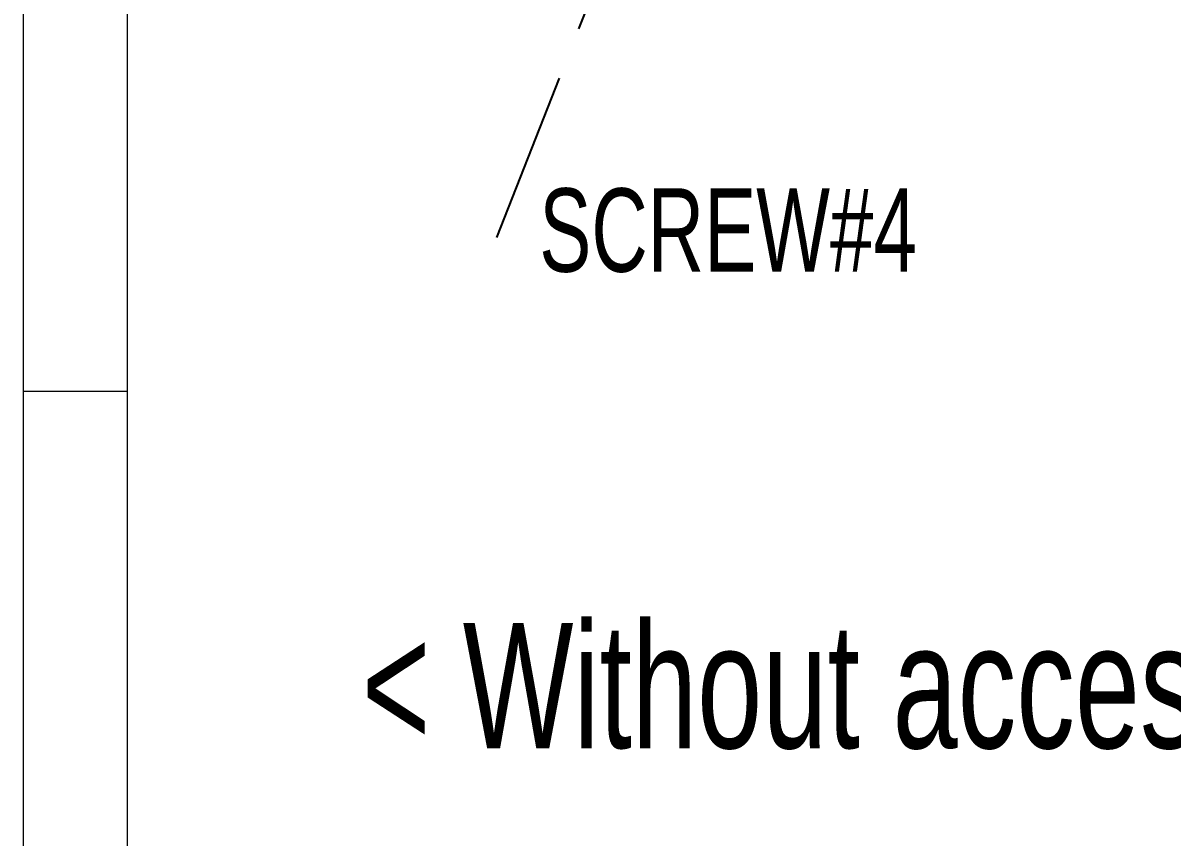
# Model space of a CAD drawing. Header units: inches. Extents: x 0.2 to 16.3, y 0.2 to 11.5.
# Drawn here: x 0.197 to 2.366, y 5.004 to 6.542 of the extents above; entities that cross this region are included whole.
import ezdxf

# ---------------------------------------------------------------- set-up
doc = ezdxf.new("R2010")
doc.units = ezdxf.units.IN
doc.header["$MEASUREMENT"] = 0
doc.linetypes.add('CENTERX2', pattern=[0.8, 0.5, -0.1, 0.1, -0.1])
doc.layers.add('CENTER_LINE', color=7, linetype='CENTERX2')
doc.styles.add('SLDTEXTSTYLE0', font='TXT', dxfattribs={"width": 0.7})
doc.dimstyles.new('SLDDIMSTYLE7', dxfattribs={"dimtxt": 0.18, "dimasz": 0.13, "dimexe": 0, "dimexo": 0.0625, "dimgap": 0, "dimtad": 0, "dimtih": 1, "dimtoh": 1, "dimdec": 0, "dimrnd": 1e-09, "dimzin": 0, "dimdsep": 46, "dimtxsty": 'Standard', "dimsah": 1, "dimcen": 0.09, "dimadec": 0, "dimazin": 0, "dimtfac": 0.13, "dimtdec": 0, "dimtofl": 0, "dimtmove": 0, "dimatfit": 3, "dimfxl": 1, "dimfrac": 2, "dimtolj": 1, "dimtzin": 0, "dimarcsym": 0})

# ---------------------------------------------------------------- blocks, each defined once
blk = doc.blocks.new('SW_NOTE_0_6')
at = {"layer": 'CENTER_LINE', "color": 0, "insert": (0.0805, 0.0929), "char_height": 0.15748, "attachment_point": 1, "style": 'SLDTEXTSTYLE0'}
blk.add_mtext('SCREW#4', dxfattribs=at)

msp = doc.modelspace()

# ---------------------------------------------------------------- linework, layer by layer
at = {"color": 7, "linetype": 'Continuous', "lineweight": 18}
for p, q in [((0.1969, 11.4961), (0.1969, 0.1969)), ((0.3937, 11.2992), (0.3937, 0.3937)), ((0.1969, 5.8465), (0.3937, 5.8465))]:
    msp.add_line(p, q, dxfattribs=at)

# ---------------------------------------------------------------- block references
at = {"layer": 'CENTER_LINE'}
msp.add_blockref('SW_NOTE_0_6', (1.0908, 6.1367), dxfattribs=at)

# ---------------------------------------------------------------- texts
at = {"layer": 'CENTER_LINE', "insert": (0.8365, 5.4084), "char_height": 0.23622, "attachment_point": 1, "style": 'SLDTEXTSTYLE0'}
msp.add_mtext('< Without accessory >', dxfattribs=at)

# ---------------------------------------------------------------- leaders
at = {"layer": 'CENTER_LINE'}
msp.add_leader([(1.5007, 7.1827), (1.0908, 6.1367)], dimstyle='SLDDIMSTYLE7', dxfattribs=at)

doc.saveas('drawing.dxf')
